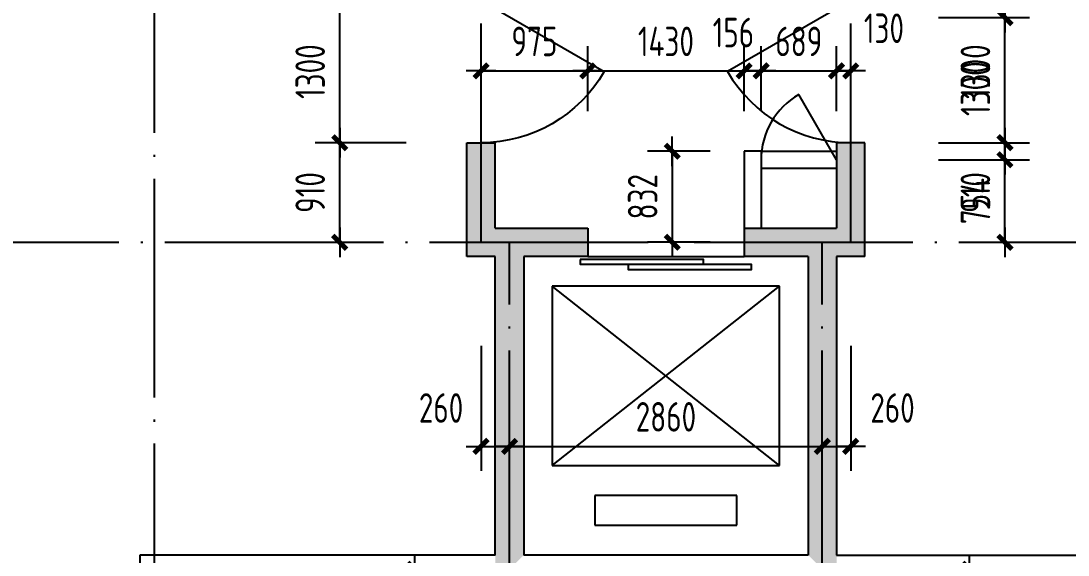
# Model space of a CAD drawing. Extents: x -726032 to 135930, y -151624 to 587044.
# Drawn here: x -429978 to -420403, y 472047 to 476930 of the extents above; entities that cross this region are included whole.
import ezdxf
from ezdxf.enums import TextEntityAlignment as Align

# ---------------------------------------------------------------- set-up
doc = ezdxf.new("R2010")
doc.units = 0
doc.header["$LTSCALE"] = 1000
doc.header["$MEASUREMENT"] = 0
doc.linetypes.add('DOTE', pattern=[2.42, 2, -0.2, 0.02, -0.2])
doc.layers.get('0').update_dxf_attribs({"linetype": 'CONTINUOUS'})
doc.layers.get('DEFPOINTS').update_dxf_attribs({"color": 1, "linetype": 'CONTINUOUS'})
for name, color, linetype in [('COLUMN', 170, 'CONTINUOUS'), ('DOTE', 8, 'DOTE'), ('GROUND', 45, 'CONTINUOUS'), ('PUB_DIM', 245, 'CONTINUOUS'), ('STAIR', 42, 'CONTINUOUS'), ('WALL', 255, 'CONTINUOUS'), ('WINDOW', 155, 'CONTINUOUS'), ('WINDOW_TEXT', 7, 'CONTINUOUS')]:
    doc.layers.add(name, color=color, linetype=linetype)
doc.styles.add('DIM_FONT', font='isocp.shx', dxfattribs={"width": 0.8})
doc.styles.add('SIMPLEX', font='SIMPLEX.SHX')
doc.dimstyles.new('AXIS', dxfattribs={"dimtxt": 300, "dimasz": 1, "dimexe": 250, "dimexo": 300, "dimgap": 150, "dimtad": 1, "dimdec": 0, "dimzin": 0, "dimdsep": 46, "dimtxsty": 'DIM_FONT', "dimcen": 0.09, "dimse1": 1, "dimse2": 1, "dimclrt": 142, "dimadec": 0, "dimazin": 0, "dimtfac": 1, "dimtdec": 0, "dimtix": 1, "dimtmove": 2, "dimatfit": 3, "dimfxl": 1, "dimtolj": 1, "dimtzin": 0, "dimarcsym": 0})
doc.dimstyles.new('DIMA', dxfattribs={"dimtxt": 300, "dimasz": 1, "dimexe": 250, "dimexo": 300, "dimgap": 150, "dimtad": 1, "dimdec": 0, "dimzin": 0, "dimdsep": 46, "dimtxsty": 'DIM_FONT', "dimcen": 0.09, "dimse1": 1, "dimclrt": 142, "dimadec": 0, "dimazin": 0, "dimtfac": 1, "dimtdec": 0, "dimtix": 1, "dimtmove": 2, "dimatfit": 3, "dimfxl": 1, "dimtolj": 1, "dimtzin": 0, "dimarcsym": 0})
doc.dimstyles.new('DIMB', dxfattribs={"dimtxt": 300, "dimasz": 1, "dimexe": 250, "dimexo": 300, "dimgap": 150, "dimtad": 1, "dimdec": 0, "dimzin": 0, "dimdsep": 46, "dimtxsty": 'DIM_FONT', "dimcen": 0.09, "dimse2": 1, "dimclrt": 142, "dimadec": 0, "dimazin": 0, "dimtfac": 1, "dimtdec": 0, "dimtix": 1, "dimtmove": 2, "dimatfit": 3, "dimfxl": 1, "dimtolj": 1, "dimtzin": 0, "dimarcsym": 0})
doc.dimstyles.new('DIMN', dxfattribs={"dimtxt": 300, "dimasz": 1, "dimexe": 250, "dimexo": 300, "dimgap": 150, "dimtad": 1, "dimdec": 0, "dimzin": 0, "dimdsep": 46, "dimtxsty": 'DIM_FONT', "dimcen": 0.09, "dimclrt": 142, "dimadec": 0, "dimazin": 0, "dimtfac": 1, "dimtdec": 0, "dimtix": 1, "dimtmove": 2, "dimatfit": 3, "dimfxl": 1, "dimtolj": 1, "dimtzin": 0, "dimarcsym": 0})

# ---------------------------------------------------------------- blocks, each defined once
blk = doc.blocks.new('_DIMX')
blk.add_line((-150, 0), (150, 0))
at = {"const_width": 50}
blk.add_lwpolyline([(-70, -70), (70, 70)], dxfattribs=at)
blk = doc.blocks.new('*D1714')
at = {"layer": 'DEFPOINTS', "color": 0, "transparency": 16777216}
for p in [(-421856.2, 477246.9), (-420979.5, 477246.9), (-421856.2, 476960.9)]:
    blk.add_point(p, dxfattribs=at)
at = {"layer": 'PUB_DIM', "color": 0, "lineweight": -2, "transparency": 16777216}
for p, q in [((-421586.2, 477246.9), (-420754.5, 477246.9)), ((-420979.5, 476961.8), (-420979.5, 477246))]:
    blk.add_line(p, q, dxfattribs=at)
at = {"layer": 'PUB_DIM', "color": 0, "lineweight": -2, "transparency": 16777216, "xscale": 0.9, "yscale": 0.9, "zscale": 0.9}
for p, rotation in [((-420979.5, 477246.9), 90), ((-420979.5, 476960.9), 270)]:
    blk.add_blockref('_DIMX', p, dxfattribs=dict(at, rotation=rotation))
at = {"layer": 'PUB_DIM', "color": 142, "transparency": 16777216, "insert": (-420589.5, 477246.9), "char_height": 270, "attachment_point": 5, "rotation": 90, "style": 'DIM_FONT'}
blk.add_mtext('\\A1;286', dxfattribs=at)
blk = doc.blocks.new('*D2483')
at = {"layer": 'DEFPOINTS', "color": 0, "transparency": 16777216}
for p in [(-422169.9, 471916.9), (-422169.9, 469186.9), (-421302.9, 469186.9)]:
    blk.add_point(p, dxfattribs=at)
at = {"layer": 'PUB_DIM', "color": 0, "lineweight": -2, "transparency": 16777216}
for p, q in [((-421302.9, 471916), (-421302.9, 469187.8)), ((-421899.9, 469186.9), (-421077.9, 469186.9))]:
    blk.add_line(p, q, dxfattribs=at)
at = {"layer": 'PUB_DIM', "color": 0, "lineweight": -2, "transparency": 16777216, "xscale": 0.9, "yscale": 0.9, "zscale": 0.9}
for p, rotation in [((-421302.9, 471916.9), 90), ((-421302.9, 469186.9), 270)]:
    blk.add_blockref('_DIMX', p, dxfattribs=dict(at, rotation=rotation))
at = {"layer": 'PUB_DIM', "color": 142, "transparency": 16777216, "insert": (-421572.9, 470551.9), "char_height": 270, "attachment_point": 5, "rotation": 90, "style": 'DIM_FONT'}
blk.add_mtext('\\A1;2730', dxfattribs=at)
blk = doc.blocks.new('*D2484')
at = {"layer": 'DEFPOINTS', "color": 0, "transparency": 16777216}
for p in [(-425509.9, 471916.9), (-426376.9, 469186.9), (-425509.9, 469186.9)]:
    blk.add_point(p, dxfattribs=at)
at = {"layer": 'PUB_DIM', "color": 0, "lineweight": -2, "transparency": 16777216}
for p, q in [((-426376.9, 471916), (-426376.9, 469187.8)), ((-425779.9, 469186.9), (-426601.9, 469186.9))]:
    blk.add_line(p, q, dxfattribs=at)
at = {"layer": 'PUB_DIM', "color": 0, "lineweight": -2, "transparency": 16777216, "xscale": 0.9, "yscale": 0.9, "zscale": 0.9}
for p, rotation in [((-426376.9, 471916.9), 90), ((-426376.9, 469186.9), 270)]:
    blk.add_blockref('_DIMX', p, dxfattribs=dict(at, rotation=rotation))
at = {"layer": 'PUB_DIM', "color": 142, "transparency": 16777216, "insert": (-426646.9, 470551.9), "char_height": 270, "attachment_point": 5, "rotation": 90, "style": 'DIM_FONT'}
blk.add_mtext('\\A1;2730', dxfattribs=at)
blk = doc.blocks.new('*D2519')
at = {"layer": 'DEFPOINTS', "color": 0, "transparency": 16777216}
for p in [(-421856.2, 476960.9), (-420979.5, 476960.9), (-421856.2, 475660.9)]:
    blk.add_point(p, dxfattribs=at)
at = {"layer": 'PUB_DIM', "color": 0, "lineweight": -2, "transparency": 16777216}
for p, q in [((-421586.2, 476960.9), (-420754.5, 476960.9)), ((-420979.5, 475661.8), (-420979.5, 476960))]:
    blk.add_line(p, q, dxfattribs=at)
at = {"layer": 'PUB_DIM', "color": 0, "lineweight": -2, "transparency": 16777216, "xscale": 0.9, "yscale": 0.9, "zscale": 0.9}
for p, rotation in [((-420979.5, 476960.9), 90), ((-420979.5, 475660.9), 270)]:
    blk.add_blockref('_DIMX', p, dxfattribs=dict(at, rotation=rotation))
at = {"layer": 'PUB_DIM', "color": 142, "transparency": 16777216, "insert": (-421249.5, 476310.9), "char_height": 270, "attachment_point": 5, "rotation": 90, "style": 'DIM_FONT'}
blk.add_mtext('\\A1;1300', dxfattribs=at)
blk = doc.blocks.new('*D2520')
at = {"layer": 'DEFPOINTS', "color": 0, "transparency": 16777216}
for p in [(-421856.2, 477116.9), (-420979.5, 477116.9), (-421856.2, 475816.9)]:
    blk.add_point(p, dxfattribs=at)
at = {"layer": 'PUB_DIM', "color": 0, "lineweight": -2, "transparency": 16777216}
for p, q in [((-421586.2, 477116.9), (-420754.5, 477116.9)), ((-420979.5, 475817.8), (-420979.5, 477116))]:
    blk.add_line(p, q, dxfattribs=at)
at = {"layer": 'PUB_DIM', "color": 0, "lineweight": -2, "transparency": 16777216, "xscale": 0.9, "yscale": 0.9, "zscale": 0.9}
for p, rotation in [((-420979.5, 477116.9), 90), ((-420979.5, 475816.9), 270)]:
    blk.add_blockref('_DIMX', p, dxfattribs=dict(at, rotation=rotation))
at = {"layer": 'PUB_DIM', "color": 142, "transparency": 16777216, "insert": (-421249.5, 476466.9), "char_height": 270, "attachment_point": 5, "rotation": 90, "style": 'DIM_FONT'}
blk.add_mtext('\\A1;1300', dxfattribs=at)
blk = doc.blocks.new('*D2521')
at = {"layer": 'DEFPOINTS', "color": 0, "transparency": 16777216}
for p in [(-421856.2, 475660.9), (-420979.5, 475660.9), (-421856.2, 474906.9)]:
    blk.add_point(p, dxfattribs=at)
at = {"layer": 'PUB_DIM', "color": 0, "lineweight": -2, "transparency": 16777216}
for p, q in [((-421586.2, 475660.9), (-420754.5, 475660.9)), ((-420979.5, 474907.8), (-420979.5, 475660))]:
    blk.add_line(p, q, dxfattribs=at)
at = {"layer": 'PUB_DIM', "color": 0, "lineweight": -2, "transparency": 16777216, "xscale": 0.9, "yscale": 0.9, "zscale": 0.9}
for p, rotation in [((-420979.5, 475660.9), 90), ((-420979.5, 474906.9), 270)]:
    blk.add_blockref('_DIMX', p, dxfattribs=dict(at, rotation=rotation))
at = {"layer": 'PUB_DIM', "color": 142, "transparency": 16777216, "insert": (-421249.5, 475283.9), "char_height": 270, "attachment_point": 5, "rotation": 90, "style": 'DIM_FONT'}
blk.add_mtext('\\A1;754', dxfattribs=at)
blk = doc.blocks.new('*D2522')
at = {"layer": 'DEFPOINTS', "color": 0, "transparency": 16777216}
for p in [(-421856.2, 475816.9), (-420979.5, 475816.9), (-421856.2, 474906.9)]:
    blk.add_point(p, dxfattribs=at)
at = {"layer": 'PUB_DIM', "color": 0, "lineweight": -2, "transparency": 16777216}
for p, q in [((-421586.2, 475816.9), (-420754.5, 475816.9)), ((-420979.5, 474907.8), (-420979.5, 475816))]:
    blk.add_line(p, q, dxfattribs=at)
at = {"layer": 'PUB_DIM', "color": 0, "lineweight": -2, "transparency": 16777216, "xscale": 0.9, "yscale": 0.9, "zscale": 0.9}
for p, rotation in [((-420979.5, 475816.9), 90), ((-420979.5, 474906.9), 270)]:
    blk.add_blockref('_DIMX', p, dxfattribs=dict(at, rotation=rotation))
at = {"layer": 'PUB_DIM', "color": 142, "transparency": 16777216, "insert": (-421249.5, 475361.9), "char_height": 270, "attachment_point": 5, "rotation": 90, "style": 'DIM_FONT'}
blk.add_mtext('\\A1;910', dxfattribs=at)
blk = doc.blocks.new('_DBLK')
blk.add_line((-0.5, 0), (0, -0.866))
blk.add_arc((-0.5, 0), 1, 300, 0)
at = {"layer": 'WINDOW_TEXT', "style": 'SIMPLEX', "flags": 9}
blk.add_attdef('A', text='', height=1, dxfattribs=at).set_placement((0, 1.5), align=Align.MIDDLE)
blk = doc.blocks.new('*D1272')
at = {"layer": 'DEFPOINTS', "color": 0, "transparency": 16777216}
for p in [(-423364.9, 476473.3), (-424794.9, 475836.8), (-423364.9, 475836.8)]:
    blk.add_point(p, dxfattribs=at)
at = {"layer": 'PUB_DIM', "color": 0, "lineweight": -2, "transparency": 16777216}
for p, q in [((-424794.9, 476106.8), (-424794.9, 476698.3)), ((-423364.9, 476106.8), (-423364.9, 476698.3)), ((-424794, 476473.3), (-423365.8, 476473.3))]:
    blk.add_line(p, q, dxfattribs=at)
at = {"layer": 'PUB_DIM', "color": 0, "lineweight": -2, "transparency": 16777216, "xscale": 0.9, "yscale": 0.9, "zscale": 0.9, "rotation": 180}
blk.add_blockref('_DIMX', (-424794.9, 476473.3), dxfattribs=at)
at = {"layer": 'PUB_DIM', "color": 0, "lineweight": -2, "transparency": 16777216, "xscale": 0.9, "yscale": 0.9, "zscale": 0.9}
blk.add_blockref('_DIMX', (-423364.9, 476473.3), dxfattribs=at)
at = {"layer": 'PUB_DIM', "color": 142, "transparency": 16777216, "insert": (-424079.9, 476743.3), "char_height": 270, "attachment_point": 5, "style": 'DIM_FONT'}
blk.add_mtext('\\A1;1430', dxfattribs=at)
blk = doc.blocks.new('*D1273')
at = {"layer": 'DEFPOINTS', "color": 0, "transparency": 16777216}
for p in [(-423208.9, 476473.3), (-423364.9, 475836.8), (-423208.9, 475836.8)]:
    blk.add_point(p, dxfattribs=at)
at = {"layer": 'PUB_DIM', "color": 0, "lineweight": -2, "transparency": 16777216}
for p, q in [((-423364.9, 476106.8), (-423364.9, 476698.3)), ((-423208.9, 476106.8), (-423208.9, 476698.3)), ((-423365.8, 476473.3), (-423366.7, 476473.3)), ((-423364.9, 476473.3), (-423208.9, 476473.3)), ((-423208, 476473.3), (-423207.1, 476473.3))]:
    blk.add_line(p, q, dxfattribs=at)
at = {"layer": 'PUB_DIM', "color": 0, "lineweight": -2, "transparency": 16777216, "xscale": 0.9, "yscale": 0.9, "zscale": 0.9}
blk.add_blockref('_DIMX', (-423364.9, 476473.3), dxfattribs=at)
at = {"layer": 'PUB_DIM', "color": 0, "lineweight": -2, "transparency": 16777216, "xscale": 0.9, "yscale": 0.9, "zscale": 0.9, "rotation": 180}
blk.add_blockref('_DIMX', (-423208.9, 476473.3), dxfattribs=at)
at = {"layer": 'PUB_DIM', "color": 142, "transparency": 16777216, "insert": (-423462.6, 476824.4), "char_height": 270, "attachment_point": 5, "style": 'DIM_FONT'}
blk.add_mtext('\\A1;156', dxfattribs=at)
blk = doc.blocks.new('_LIFTD')
for points in [[(-0.5476, -0.6024), (-0.5476, -0.7742), (0.2411, -0.7742), (0.2411, -0.6024), (-0.5476, -0.6024)], [(-0.2411, -0.7836), (-0.2411, -0.9554), (0.5476, -0.9554), (0.5476, -0.7836), (-0.2411, -0.7836)]]:
    blk.add_lwpolyline(points)
blk = doc.blocks.new('*D1274')
at = {"layer": 'DEFPOINTS', "color": 0, "transparency": 16777216}
for p in [(-425769.9, 474228.4), (-425509.9, 474228.4), (-425509.9, 473040.7)]:
    blk.add_point(p, dxfattribs=at)
at = {"layer": 'PUB_DIM', "color": 0, "lineweight": -2, "transparency": 16777216}
for p, q in [((-425769.9, 473958.4), (-425769.9, 472815.7)), ((-425770.8, 473040.7), (-425771.7, 473040.7)), ((-425769.9, 473040.7), (-425509.9, 473040.7)), ((-425509, 473040.7), (-425508.1, 473040.7))]:
    blk.add_line(p, q, dxfattribs=at)
at = {"layer": 'PUB_DIM', "color": 0, "lineweight": -2, "transparency": 16777216, "xscale": 0.9, "yscale": 0.9, "zscale": 0.9}
blk.add_blockref('_DIMX', (-425769.9, 473040.7), dxfattribs=at)
at = {"layer": 'PUB_DIM', "color": 0, "lineweight": -2, "transparency": 16777216, "xscale": 0.9, "yscale": 0.9, "zscale": 0.9, "rotation": 180}
blk.add_blockref('_DIMX', (-425509.9, 473040.7), dxfattribs=at)
at = {"layer": 'PUB_DIM', "color": 142, "transparency": 16777216, "insert": (-426135.9, 473391.8), "char_height": 270, "attachment_point": 5, "style": 'DIM_FONT'}
blk.add_mtext('\\A1;260', dxfattribs=at)
blk = doc.blocks.new('*D1275')
at = {"layer": 'DEFPOINTS', "color": 0, "transparency": 16777216}
for p in [(-423406.3, 475738.9), (-424022.2, 474906.9), (-423406.3, 474906.9)]:
    blk.add_point(p, dxfattribs=at)
at = {"layer": 'PUB_DIM', "color": 0, "lineweight": -2, "transparency": 16777216}
for p, q in [((-423676.3, 475738.9), (-424247.2, 475738.9)), ((-424022.2, 475738), (-424022.2, 474907.8)), ((-423676.3, 474906.9), (-424247.2, 474906.9))]:
    blk.add_line(p, q, dxfattribs=at)
at = {"layer": 'PUB_DIM', "color": 0, "lineweight": -2, "transparency": 16777216, "xscale": 0.9, "yscale": 0.9, "zscale": 0.9}
for p, rotation in [((-424022.2, 475738.9), 90), ((-424022.2, 474906.9), 270)]:
    blk.add_blockref('_DIMX', p, dxfattribs=dict(at, rotation=rotation))
at = {"layer": 'PUB_DIM', "color": 142, "transparency": 16777216, "insert": (-424292.3, 475322.9), "char_height": 270, "attachment_point": 5, "rotation": 90, "style": 'DIM_FONT'}
blk.add_mtext('\\A1;832', dxfattribs=at)
blk = doc.blocks.new('*D1276')
at = {"layer": 'DEFPOINTS', "color": 0, "transparency": 16777216}
for p in [(-424794.9, 476473.3), (-425769.9, 475836.8), (-424794.9, 475836.8)]:
    blk.add_point(p, dxfattribs=at)
at = {"layer": 'PUB_DIM', "color": 0, "lineweight": -2, "transparency": 16777216}
for p, q in [((-425769.9, 476106.8), (-425769.9, 476698.3)), ((-424794.9, 476106.8), (-424794.9, 476698.3)), ((-425769, 476473.3), (-424795.8, 476473.3))]:
    blk.add_line(p, q, dxfattribs=at)
at = {"layer": 'PUB_DIM', "color": 0, "lineweight": -2, "transparency": 16777216, "xscale": 0.9, "yscale": 0.9, "zscale": 0.9, "rotation": 180}
blk.add_blockref('_DIMX', (-425769.9, 476473.3), dxfattribs=at)
at = {"layer": 'PUB_DIM', "color": 0, "lineweight": -2, "transparency": 16777216, "xscale": 0.9, "yscale": 0.9, "zscale": 0.9}
blk.add_blockref('_DIMX', (-424794.9, 476473.3), dxfattribs=at)
at = {"layer": 'PUB_DIM', "color": 142, "transparency": 16777216, "insert": (-425282.4, 476743.3), "char_height": 270, "attachment_point": 5, "style": 'DIM_FONT'}
blk.add_mtext('\\A1;975', dxfattribs=at)
blk = doc.blocks.new('*D1278')
at = {"layer": 'DEFPOINTS', "color": 0, "transparency": 16777216}
for p in [(-422519.9, 476473.3), (-423208.9, 475836.8), (-422519.9, 475836.8)]:
    blk.add_point(p, dxfattribs=at)
at = {"layer": 'PUB_DIM', "color": 0, "lineweight": -2, "transparency": 16777216}
for p, q in [((-423208.9, 476106.8), (-423208.9, 476698.3)), ((-422519.9, 476106.8), (-422519.9, 476698.3)), ((-423208, 476473.3), (-422520.8, 476473.3))]:
    blk.add_line(p, q, dxfattribs=at)
at = {"layer": 'PUB_DIM', "color": 0, "lineweight": -2, "transparency": 16777216, "xscale": 0.9, "yscale": 0.9, "zscale": 0.9, "rotation": 180}
blk.add_blockref('_DIMX', (-423208.9, 476473.3), dxfattribs=at)
at = {"layer": 'PUB_DIM', "color": 0, "lineweight": -2, "transparency": 16777216, "xscale": 0.9, "yscale": 0.9, "zscale": 0.9}
blk.add_blockref('_DIMX', (-422519.9, 476473.3), dxfattribs=at)
at = {"layer": 'PUB_DIM', "color": 142, "transparency": 16777216, "insert": (-422864.4, 476743.3), "char_height": 270, "attachment_point": 5, "style": 'DIM_FONT'}
blk.add_mtext('\\A1;689', dxfattribs=at)
blk = doc.blocks.new('M_A1SFU')
blk.add_line((-0.5, 0), (0, -0.866))
blk.add_arc((-0.5, 0), 1, 300, 0)
blk = doc.blocks.new('*D2528')
at = {"layer": 'DEFPOINTS', "color": 0, "transparency": 16777216}
for p in [(-427062.6, 477116.9), (-426186, 477116.9), (-426186, 475816.9)]:
    blk.add_point(p, dxfattribs=at)
at = {"layer": 'PUB_DIM', "color": 0, "lineweight": -2, "transparency": 16777216}
for p, q in [((-426456, 477116.9), (-427287.6, 477116.9)), ((-427062.6, 475817.8), (-427062.6, 477116))]:
    blk.add_line(p, q, dxfattribs=at)
at = {"layer": 'PUB_DIM', "color": 0, "lineweight": -2, "transparency": 16777216, "xscale": 0.9, "yscale": 0.9, "zscale": 0.9}
for p, rotation in [((-427062.6, 477116.9), 90), ((-427062.6, 475816.9), 270)]:
    blk.add_blockref('_DIMX', p, dxfattribs=dict(at, rotation=rotation))
at = {"layer": 'PUB_DIM', "color": 142, "transparency": 16777216, "insert": (-427332.6, 476466.9), "char_height": 270, "attachment_point": 5, "rotation": 90, "style": 'DIM_FONT'}
blk.add_mtext('\\A1;1300', dxfattribs=at)
blk = doc.blocks.new('*D2532')
at = {"layer": 'DEFPOINTS', "color": 0, "transparency": 16777216}
for p in [(-427062.6, 475816.9), (-426186, 475816.9), (-426186, 474906.9)]:
    blk.add_point(p, dxfattribs=at)
at = {"layer": 'PUB_DIM', "color": 0, "lineweight": -2, "transparency": 16777216}
for p, q in [((-426456, 475816.9), (-427287.6, 475816.9)), ((-427062.6, 474907.8), (-427062.6, 475816))]:
    blk.add_line(p, q, dxfattribs=at)
at = {"layer": 'PUB_DIM', "color": 0, "lineweight": -2, "transparency": 16777216, "xscale": 0.9, "yscale": 0.9, "zscale": 0.9}
for p, rotation in [((-427062.6, 475816.9), 90), ((-427062.6, 474906.9), 270)]:
    blk.add_blockref('_DIMX', p, dxfattribs=dict(at, rotation=rotation))
at = {"layer": 'PUB_DIM', "color": 142, "transparency": 16777216, "insert": (-427332.6, 475361.9), "char_height": 270, "attachment_point": 5, "rotation": 90, "style": 'DIM_FONT'}
blk.add_mtext('\\A1;910', dxfattribs=at)
blk = doc.blocks.new('*D2541')
at = {"layer": 'DEFPOINTS', "color": 0, "transparency": 16777216}
for p in [(-422389.9, 476473.3), (-422519.9, 475836.8), (-422389.9, 475836.8)]:
    blk.add_point(p, dxfattribs=at)
at = {"layer": 'PUB_DIM', "color": 0, "lineweight": -2, "transparency": 16777216}
for p, q in [((-422389.9, 476106.8), (-422389.9, 476698.3)), ((-422520.8, 476473.3), (-422521.7, 476473.3)), ((-422519.9, 476473.3), (-422389.9, 476473.3)), ((-422389, 476473.3), (-422388.1, 476473.3))]:
    blk.add_line(p, q, dxfattribs=at)
at = {"layer": 'PUB_DIM', "color": 0, "lineweight": -2, "transparency": 16777216, "xscale": 0.9, "yscale": 0.9, "zscale": 0.9}
blk.add_blockref('_DIMX', (-422519.9, 476473.3), dxfattribs=at)
at = {"layer": 'PUB_DIM', "color": 0, "lineweight": -2, "transparency": 16777216, "xscale": 0.9, "yscale": 0.9, "zscale": 0.9, "rotation": 180}
blk.add_blockref('_DIMX', (-422389.9, 476473.3), dxfattribs=at)
at = {"layer": 'PUB_DIM', "color": 142, "transparency": 16777216, "insert": (-422086.1, 476863.4), "char_height": 270, "attachment_point": 5, "style": 'DIM_FONT'}
blk.add_mtext('\\A1;130', dxfattribs=at)
blk = doc.blocks.new('*D3909')
at = {"layer": 'DEFPOINTS', "color": 0, "transparency": 16777216}
for p in [(-425509.9, 474228.4), (-422649.9, 474228.4), (-422649.9, 473040.7)]:
    blk.add_point(p, dxfattribs=at)
at = {"layer": 'PUB_DIM', "color": 0, "lineweight": -2, "transparency": 16777216}
blk.add_line((-425509, 473040.7), (-422650.8, 473040.7), dxfattribs=at)
at = {"layer": 'PUB_DIM', "color": 0, "lineweight": -2, "transparency": 16777216, "xscale": 0.9, "yscale": 0.9, "zscale": 0.9, "rotation": 180}
blk.add_blockref('_DIMX', (-425509.9, 473040.7), dxfattribs=at)
at = {"layer": 'PUB_DIM', "color": 0, "lineweight": -2, "transparency": 16777216, "xscale": 0.9, "yscale": 0.9, "zscale": 0.9}
blk.add_blockref('_DIMX', (-422649.9, 473040.7), dxfattribs=at)
at = {"layer": 'PUB_DIM', "color": 142, "transparency": 16777216, "insert": (-424079.9, 473310.8), "char_height": 270, "attachment_point": 5, "style": 'DIM_FONT'}
blk.add_mtext('\\A1;2860', dxfattribs=at)
blk = doc.blocks.new('*D3910')
at = {"layer": 'DEFPOINTS', "color": 0, "transparency": 16777216}
for p in [(-422649.9, 474228.4), (-422389.9, 474228.4), (-422389.9, 473040.7)]:
    blk.add_point(p, dxfattribs=at)
at = {"layer": 'PUB_DIM', "color": 0, "lineweight": -2, "transparency": 16777216}
for p, q in [((-422389.9, 473958.4), (-422389.9, 472815.7)), ((-422650.8, 473040.7), (-422651.7, 473040.7)), ((-422649.9, 473040.7), (-422389.9, 473040.7)), ((-422389, 473040.7), (-422388.1, 473040.7))]:
    blk.add_line(p, q, dxfattribs=at)
at = {"layer": 'PUB_DIM', "color": 0, "lineweight": -2, "transparency": 16777216, "xscale": 0.9, "yscale": 0.9, "zscale": 0.9}
blk.add_blockref('_DIMX', (-422649.9, 473040.7), dxfattribs=at)
at = {"layer": 'PUB_DIM', "color": 0, "lineweight": -2, "transparency": 16777216, "xscale": 0.9, "yscale": 0.9, "zscale": 0.9, "rotation": 180}
blk.add_blockref('_DIMX', (-422389.9, 473040.7), dxfattribs=at)
at = {"layer": 'PUB_DIM', "color": 142, "transparency": 16777216, "insert": (-422007.8, 473391.8), "char_height": 270, "attachment_point": 5, "style": 'DIM_FONT'}
blk.add_mtext('\\A1;260', dxfattribs=at)

msp = doc.modelspace()

# ---------------------------------------------------------------- linework, layer by layer
at = {"layer": 'COLUMN'}
for points in [[(-425899.9, 475816.9), (-425899.9, 474776.9), (-425639.9, 475816.9), (-425639.9, 474776.9)], [(-422259.9, 475816.9), (-422259.9, 474776.9), (-422519.9, 475816.9), (-422519.9, 474776.9)], [(-425639.9, 475036.9), (-425379.9, 474776.9), (-424794.9, 475036.9), (-424794.9, 474776.9)], [(-425639.9, 471786.9), (-425639.9, 475036.9), (-425379.9, 472046.9), (-425379.9, 474776.9)], [(-422519.9, 475036.9), (-422779.9, 474776.9), (-423364.9, 475036.9), (-423364.9, 474776.9)], [(-422519.9, 471786.9), (-422519.9, 475036.9), (-422779.9, 472046.9), (-422779.9, 474776.9)]]:
    msp.add_solid(points, dxfattribs=at)
at = {"layer": 'DOTE'}
for p, q in [((-428759.9, 490006.5), (-428759.9, 459534.9)), ((-425769.9, 474906.9), (-425769.9, 490006.5)), ((-422389.9, 474906.9), (-422389.9, 490006.5)), ((-481902.2, 474906.9), (-412270.4, 474906.9)), ((-425509.9, 471916.9), (-425509.9, 474906.9)), ((-422649.9, 471916.9), (-422649.9, 474906.9))]:
    msp.add_line(p, q, dxfattribs=at)
at = {"layer": 'GROUND'}
for p, q in [((-423208.9, 475738.9), (-422519.9, 475738.9)), ((-423208.9, 475582.9), (-422519.9, 475582.9))]:
    msp.add_line(p, q, dxfattribs=at)
at = {"layer": 'STAIR'}
for p, q in [((-424794.9, 474776.9), (-423364.9, 474776.9)), ((-423039.9, 474503.9), (-425119.9, 474503.9)), ((-425119.9, 472865.9), (-423039.9, 474503.9)), ((-423039.9, 472865.9), (-425119.9, 474503.9)), ((-425119.9, 474503.9), (-425119.9, 472865.9)), ((-423039.9, 472865.9), (-423039.9, 474503.9)), ((-425119.9, 472865.9), (-423039.9, 472865.9)), ((-423429.9, 472592.9), (-424729.9, 472592.9)), ((-424729.9, 472592.9), (-424729.9, 472319.9)), ((-423429.9, 472319.9), (-423429.9, 472592.9)), ((-424729.9, 472319.9), (-423429.9, 472319.9))]:
    msp.add_line(p, q, dxfattribs=at)
at = {"layer": 'WALL'}
for p, q in [((-425899.9, 475816.9), (-425639.9, 475816.9)), ((-425899.9, 474776.9), (-425899.9, 475816.9)), ((-425639.9, 475036.9), (-425639.9, 475816.9)), ((-422519.9, 475816.9), (-422519.9, 475036.9)), ((-422259.9, 475816.9), (-422519.9, 475816.9)), ((-422259.9, 474776.9), (-422259.9, 475816.9)), ((-423364.9, 475738.9), (-423364.9, 474776.9)), ((-423208.9, 475738.9), (-423364.9, 475738.9)), ((-423208.9, 475738.9), (-423208.9, 475036.9)), ((-425639.9, 475036.9), (-424794.9, 475036.9)), ((-424794.9, 475036.9), (-424794.9, 474776.9)), ((-423364.9, 475036.9), (-422519.9, 475036.9)), ((-425639.9, 474776.9), (-425899.9, 474776.9)), ((-425639.9, 472046.9), (-425639.9, 474776.9)), ((-424794.9, 474776.9), (-425379.9, 474776.9)), ((-425379.9, 474776.9), (-425379.9, 472046.9)), ((-422779.9, 474776.9), (-423364.9, 474776.9)), ((-422779.9, 474776.9), (-422779.9, 472046.9)), ((-422519.9, 474776.9), (-422519.9, 472046.9)), ((-422259.9, 474776.9), (-422519.9, 474776.9)), ((-428889.9, 472046.9), (-428889.9, 470590.9)), ((-425639.9, 472046.9), (-428889.9, 472046.9)), ((-422779.9, 472046.9), (-425379.9, 472046.9)), ((-422519.9, 472046.9), (-419269.9, 472046.9))]:
    msp.add_line(p, q, dxfattribs=at)

# ---------------------------------------------------------------- block references
at = {"layer": 'WINDOW', "yscale": -1300, "zscale": 1300}
for p, xscale, rotation in [((-425769.9, 476466.9), 1300, 270), ((-422389.9, 476466.9), -1300, 90)]:
    msp.add_blockref('_DBLK', p, dxfattribs=dict(at, xscale=xscale, rotation=rotation))
at = {"layer": 'WINDOW'}
for name, p, xscale, yscale, zscale in [('M_A1SFU', (-422864.4, 475660.9), -689, -689, 689), ('_LIFTD', (-424079.9, 474906.9), 1430, 260.0000000020664, 1430)]:
    msp.add_blockref(name, p, dxfattribs=dict(at, xscale=xscale, yscale=yscale, zscale=zscale))

# ---------------------------------------------------------------- dimensions: what is measured, and where the dimension line sits
at = {"layer": 'PUB_DIM'}
for base, p1, p2, angle, dimstyle, picture, middle in [((-420979.5, 477246.9), (-421856.2, 476960.9), (-421856.2, 477246.9), 90, 'DIMA', '*D1714', (-420589.5, 477246.9)), ((-422389.9, 476473.3), (-422519.9, 475836.8), (-422389.9, 475836.8), 0, 'DIMA', '*D2541', (-422086.1, 476863.4)), ((-423208.9, 476473.3), (-423364.9, 475836.8), (-423208.9, 475836.8), 0, 'DIMN', '*D1273', (-423462.6, 476824.4))]:
    dim = msp.add_linear_dim(base=base, p1=p1, p2=p2, angle=angle, dimstyle=dimstyle, override={"dimscale": 0.9, "dimblk1": '_DIMX', "dimblk2": '_DIMX', "dimsah": 1}, dxfattribs=at)
    dim.commit()
    dim.dimension.update_dxf_attribs({"geometry": picture, "text_midpoint": middle, "dimtype": 161})
for p1, p2, distance, dimstyle, picture, middle in [((-426186, 475816.9), (-426186, 477116.9), 876.7, 'DIMA', '*D2528', (-427332.6, 476466.9)), ((-421856.2, 475816.9), (-421856.2, 477116.9), -876.7, 'DIMA', '*D2520', (-421249.5, 476466.9)), ((-421856.2, 475660.9), (-421856.2, 476960.9), -876.7, 'DIMA', '*D2519', (-421249.5, 476310.9)), ((-425769.9, 475836.8), (-424794.9, 475836.8), 636.5, 'DIMN', '*D1276', (-425282.4, 476743.3)), ((-424794.9, 475836.8), (-423364.9, 475836.8), 636.5, 'DIMN', '*D1272', (-424079.9, 476743.3)), ((-423208.9, 475836.8), (-422519.9, 475836.8), 636.5, 'DIMN', '*D1278', (-422864.4, 476743.3)), ((-426186, 474906.9), (-426186, 475816.9), 876.7, 'DIMA', '*D2532', (-427332.6, 475361.9)), ((-421856.2, 474906.9), (-421856.2, 475816.9), -876.7, 'DIMA', '*D2522', (-421249.5, 475361.9)), ((-421856.2, 474906.9), (-421856.2, 475660.9), -876.7, 'DIMA', '*D2521', (-421249.5, 475283.9))]:
    dim = msp.add_aligned_dim(p1=p1, p2=p2, distance=distance, dimstyle=dimstyle, override={"dimscale": 0.9, "dimblk1": '_DIMX', "dimblk2": '_DIMX', "dimsah": 1}, dxfattribs=at)
    dim.commit()
    dim.dimension.update_dxf_attribs({"geometry": picture, "text_midpoint": middle})
for base, p1, p2, angle, dimstyle, picture, middle in [((-424022.2, 474906.9), (-423406.3, 475738.9), (-423406.3, 474906.9), 270, 'DIMN', '*D1275', (-424292.3, 475322.9)), ((-426376.9, 469186.9), (-425509.9, 471916.9), (-425509.9, 469186.9), 90, 'DIMA', '*D2484', (-426646.9, 470551.9)), ((-421302.9, 469186.9), (-422169.9, 471916.9), (-422169.9, 469186.9), 270, 'DIMA', '*D2483', (-421572.9, 470551.9))]:
    dim = msp.add_linear_dim(base=base, p1=p1, p2=p2, angle=angle, dimstyle=dimstyle, override={"dimscale": 0.9, "dimblk1": '_DIMX', "dimblk2": '_DIMX', "dimsah": 1}, dxfattribs=at)
    dim.commit()
    dim.dimension.update_dxf_attribs({"geometry": picture, "text_midpoint": middle})
for base, p1, p2, dimstyle, picture, middle in [((-425509.9, 473040.7), (-425769.9, 474228.4), (-425509.9, 474228.4), 'DIMB', '*D1274', (-426135.9, 473391.8)), ((-422389.9, 473040.7), (-422649.9, 474228.4), (-422389.9, 474228.4), 'DIMA', '*D3910', (-422007.8, 473391.8))]:
    dim = msp.add_linear_dim(base=base, p1=p1, p2=p2, dimstyle=dimstyle, override={"dimscale": 0.9, "dimblk1": '_DIMX', "dimblk2": '_DIMX', "dimsah": 1}, dxfattribs=at)
    dim.commit()
    dim.dimension.update_dxf_attribs({"geometry": picture, "text_midpoint": middle, "dimtype": 160})
dim = msp.add_linear_dim(base=(-422649.9, 473040.7), p1=(-425509.9, 474228.4), p2=(-422649.9, 474228.4), dimstyle='AXIS', override={"dimscale": 0.9, "dimblk1": '_DIMX', "dimblk2": '_DIMX', "dimsah": 1}, dxfattribs=at)
dim.commit()
dim.dimension.update_dxf_attribs({"geometry": '*D3909', "text_midpoint": (-424079.9, 473310.8)})

doc.saveas('drawing.dxf')
